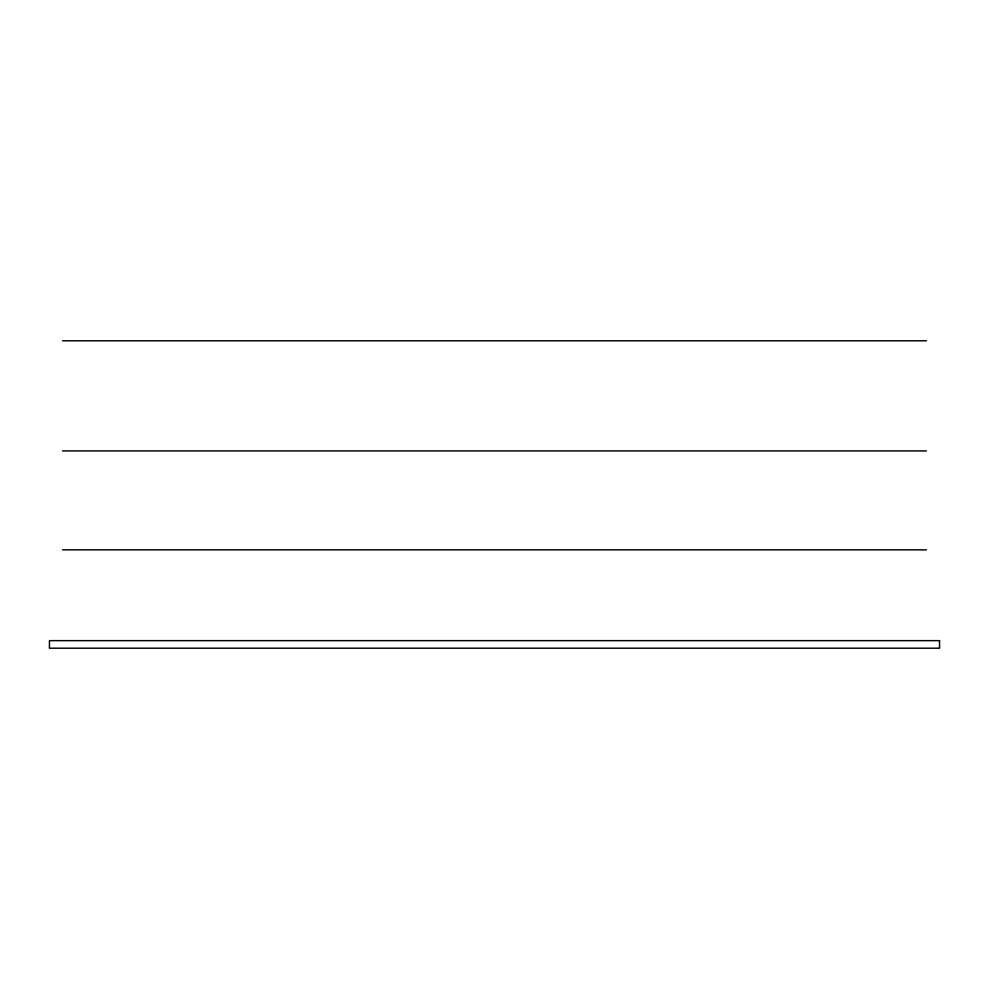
<?xml version="1.0" encoding="UTF-8"?>
<svg xmlns="http://www.w3.org/2000/svg" width="989" height="989" viewBox="0 0 989 989"><rect width="100%" height="100%" fill="white"/><g stroke="black" fill="none" stroke-linecap="round" stroke-linejoin="round"><path stroke-width="1.48" d="M62.554 340.797L926.446 340.797M62.554 450.922L926.446 450.922M62.554 549.847L926.446 549.847M939.55 640.649L49.45 640.649L49.45 648.203L939.55 648.203L939.55 640.649"/></g></svg>
